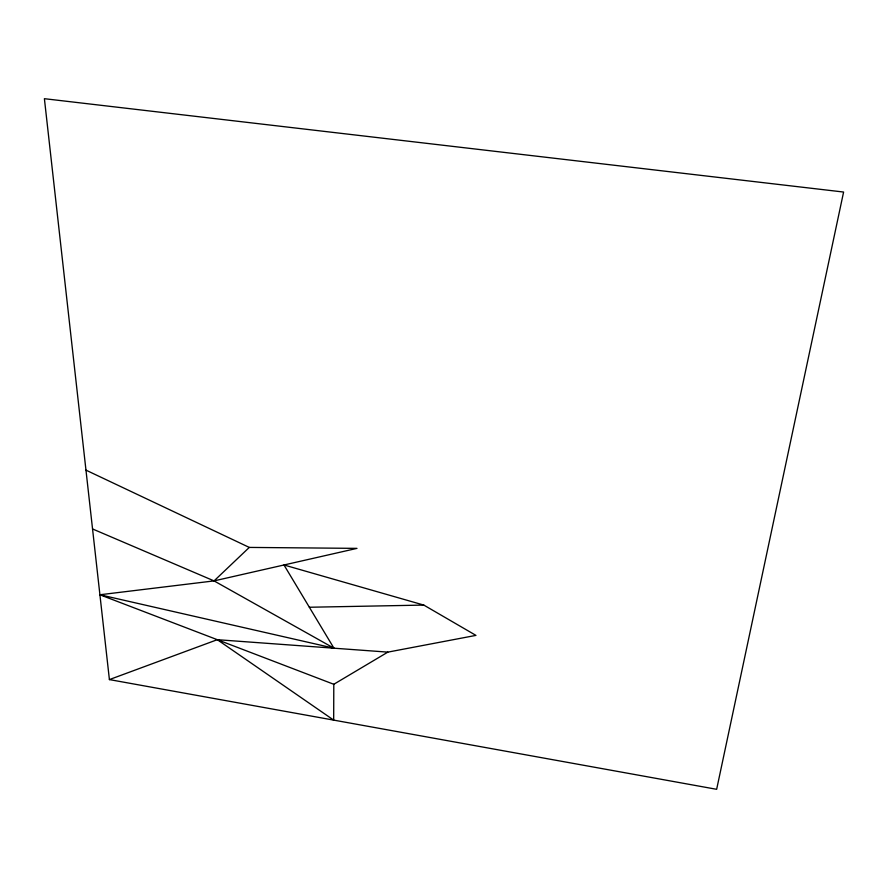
<?xml version="1.0" encoding="UTF-8"?>
<svg xmlns="http://www.w3.org/2000/svg" width="888" height="888" viewBox="0 0 888 888"><rect width="100%" height="100%" fill="white"/><g stroke="black" fill="none" stroke-linecap="round" stroke-linejoin="round"><path stroke-width="1.33" d="M85.97 470.141L249.295 547.419L356.987 548.373L214.064 580.896L99.911 594.76L333.932 648.196L283.982 564.979L423.809 605.083L475.946 635.386L387.845 652.125L333.799 684.282L333.677 720.101L217.305 639.693L109.402 679.586L44.4 98.69L843.6 192.041L716.649 789.31L109.402 679.586M92.552 528.959L214.064 580.896L249.295 547.419M309.357 607.248L423.809 605.083M217.305 639.693L387.845 652.125M99.911 594.76L333.799 684.282M214.064 580.896L333.932 648.196"/></g></svg>
